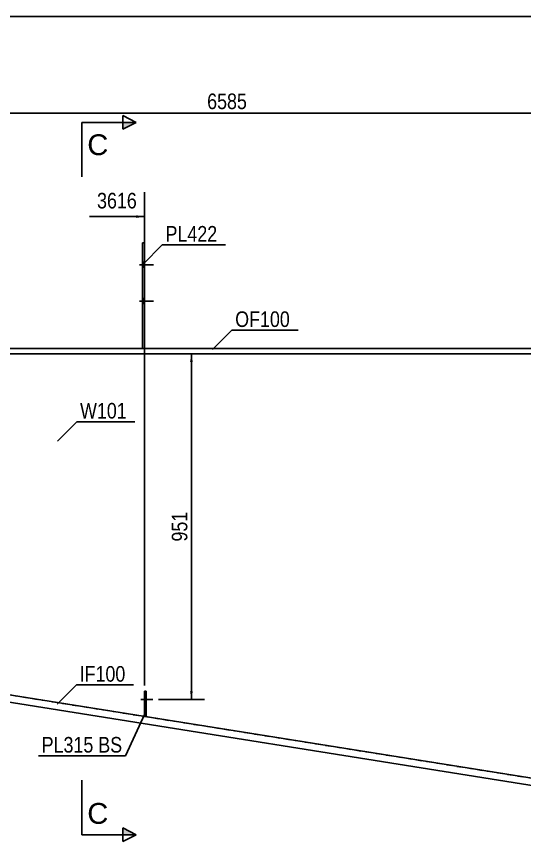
# Model space of a CAD drawing. Header units: millimetres. Extents: x -355 to 48, y -175 to 102.
# Drawn here: x -184.1 to -90.8, y -49.5 to 101.9 of the extents above; entities that cross this region are included whole.
import ezdxf

# ---------------------------------------------------------------- set-up
doc = ezdxf.new("R2010")
doc.units = ezdxf.units.MM
doc.linetypes.add('DXK_LINE_DOT1', pattern=[1.8814, 0.9407, -0.9407])
doc.linetypes.add('DXK_LINE_DOT2', pattern=[3.9198, 1.9599, -1.9599])
doc.styles.add('Arial', font='ARIAL.TTF', dxfattribs={"height": 0.2})
doc.styles.add('Arial Narrow', font='ARIALN.TTF', dxfattribs={"height": 0.2})

# ---------------------------------------------------------------- blocks, each defined once
blk = doc.blocks.new('Unknown-623466783-1210')
at = {"color": 5, "linetype": 'Continuous'}
blk.add_line((48.01, 101.89), (-351.99, 101.89), dxfattribs=at)
blk = doc.blocks.new('Part-623466783-1993 - 1923')
at = {"color": 2, "linetype": 'Continuous'}
blk.add_line((-201.64, 40), (-201.64, -20), dxfattribs=at)
at = {"color": 7, "linetype": 'DXK_LINE_DOT1'}
for p, q in [((-76.16, 40), (-201.64, 40)), ((-76.16, -40), (-76.16, 40)), ((-201.64, -20), (-76.16, -40))]:
    blk.add_line(p, q, dxfattribs=at)
blk = doc.blocks.new('Bolt-623466783-2609 - 1923')
at = {"linetype": 'Continuous'}
for points in [[(-160.58, 55.87), (-160.58, 56.8), (-160.91, 56.8), (-160.91, 55.87)], [(-160.58, 55.87), (-160.58, 56.8), (-160.91, 56.8), (-160.91, 55.87)], [(-160.58, 49.2), (-160.58, 50.13), (-160.91, 50.13), (-160.91, 49.2)], [(-160.58, 49.2), (-160.58, 50.13), (-160.91, 50.13), (-160.91, 49.2)]]:
    blk.add_hatch(color=3, dxfattribs=at).paths.add_polyline_path(points)
at = {"color": 3, "linetype": 'Continuous'}
for p, q in [((-161.45, 56.33), (-158.91, 56.33)), ((-161.45, 56.33), (-158.91, 56.33)), ((-160.91, 56.8), (-160.58, 56.8)), ((-160.91, 56.8), (-160.58, 56.8)), ((-160.91, 55.87), (-160.58, 55.87)), ((-160.91, 55.87), (-160.58, 55.87)), ((-160.91, 50.13), (-160.58, 50.13)), ((-160.91, 50.13), (-160.58, 50.13)), ((-161.45, 49.67), (-158.91, 49.67)), ((-161.45, 49.67), (-158.91, 49.67)), ((-160.91, 49.2), (-160.58, 49.2)), ((-160.91, 49.2), (-160.58, 49.2))]:
    blk.add_line(p, q, dxfattribs=at)
blk = doc.blocks.new('Part-623466783-1966 - 1923')
at = {"color": 2, "linetype": 'Continuous'}
for p, q in [((-191, 41), (23.69, 41)), ((-191, 41), (-191, 40)), ((23.69, 41), (23.69, 40)), ((-191, 40), (23.69, 40))]:
    blk.add_line(p, q, dxfattribs=at)
blk = doc.blocks.new('Part-623466783-2003 - 1923')
at = {"color": 2, "linetype": 'Continuous'}
for p, q in [((-201.64, -20), (-201.85, -21.32)), ((-76.16, -40), (-201.64, -20)), ((-76.37, -41.32), (-201.85, -21.32)), ((-76.16, -40), (-76.37, -41.32))]:
    blk.add_line(p, q, dxfattribs=at)
blk = doc.blocks.new('Part-623466783-2263 - 1923')
at = {"color": 2, "linetype": 'Continuous'}
for p, q in [((-160.58, 60.33), (-160.91, 60.33)), ((-160.91, 60.33), (-160.91, 41)), ((-160.58, 60.33), (-160.58, 41))]:
    blk.add_line(p, q, dxfattribs=at)
at = {"color": 7, "linetype": 'DXK_LINE_DOT1'}
blk.add_line((-160.91, 41), (-160.58, 41), dxfattribs=at)
blk = doc.blocks.new('Part-623466783-2339 - 1923')
at = {"color": 2, "linetype": 'Continuous'}
for p, q in [((-160.58, -26.54), (-160.58, -21.88)), ((-160.25, -21.88), (-160.58, -21.88)), ((-160.25, -26.55), (-160.25, -21.88)), ((-160.54, -26.55), (-160.25, -26.55))]:
    blk.add_line(p, q, dxfattribs=at)
at = {"color": 7, "linetype": 'DXK_LINE_DOT1'}
for p, q in [((-160.58, -25.55), (-160.25, -25.55)), ((-160.58, -26.55), (-160.58, -26.54)), ((-160.58, -26.55), (-160.54, -26.55))]:
    blk.add_line(p, q, dxfattribs=at)
blk = doc.blocks.new('Part-623466783-2361 - 1923')
at = {"color": 7, "linetype": 'DXK_LINE_DOT1'}
for p, q in [((-160.58, -21.88), (-160.58, -26.55)), ((-160.25, -21.88), (-160.58, -21.88)), ((-160.25, -26.55), (-160.25, -21.88)), ((-160.54, -26.55), (-160.25, -26.55))]:
    blk.add_line(p, q, dxfattribs=at)
blk = doc.blocks.new('Bolt-623466783-2613 - 1923')
at = {"linetype": 'Continuous'}
blk.add_hatch(color=3, dxfattribs=at).paths.add_polyline_path([(-160.25, -23.88), (-160.25, -22.95), (-160.58, -22.95), (-160.58, -23.88)])
at = {"color": 3, "linetype": 'Continuous'}
for p, q in [((-161.21, -23.42), (-159.01, -23.42)), ((-160.58, -22.95), (-160.25, -22.95)), ((-160.58, -23.88), (-160.25, -23.88))]:
    blk.add_line(p, q, dxfattribs=at)
blk = doc.blocks.new('Bolt-623466783-2614 - 1923')
at = {"color": 3, "linetype": 'DXK_LINE_DOT2'}
for p, q in [((-161.21, -23.42), (-159.01, -23.42)), ((-160.58, -22.95), (-160.25, -22.95)), ((-160.58, -23.88), (-160.25, -23.88))]:
    blk.add_line(p, q, dxfattribs=at)
blk = doc.blocks.new('StraightDimension-623466783-8086 - 1923')
at = {"linetype": 'Continuous'}
for points in [[(-152.19, 38.5), (-151.94, 40), (-151.69, 38.5)], [(-151.69, -21.92), (-151.94, -23.42), (-152.19, -21.92)]]:
    blk.add_hatch(color=7, dxfattribs=at).paths.add_polyline_path(points)
at = {"color": 7, "linetype": 'Continuous'}
for p, q in [((-145.55, 40), (-154.19, 40)), ((-151.94, -23.42), (-151.94, 40)), ((-157.98, -23.42), (-149.54, -23.42))]:
    blk.add_line(p, q, dxfattribs=at)
at = {"color": 0}
blk.add_wipeout([(-152.09, 11.63), (-156.29, 11.63), (-156.29, 4.95), (-152.09, 4.95)], dxfattribs=at)
at = {"color": 3, "style": 'Arial Narrow'}
blk.add_text('951', height=2.863, rotation=90.0002, dxfattribs=at).set_placement((-152.69, 5.55))
blk = doc.blocks.new('StraightDimension-623466783-3159 - 1923')
at = {"color": 7, "linetype": 'Continuous'}
blk.add_line((-326.82, 84.14), (36.03, 84.14), dxfattribs=at)
at = {"color": 0}
blk.add_wipeout([(-141.14, 84.29), (-141.14, 88.49), (-149.65, 88.49), (-149.65, 84.29)], dxfattribs=at)
at = {"color": 3, "style": 'Arial Narrow'}
blk.add_text('6585', height=2.863, dxfattribs=at).set_placement((-149.05, 84.89))
blk = doc.blocks.new('StraightDimension-623466783-12007 - 1923')
at = {"linetype": 'Continuous'}
blk.add_hatch(color=7, dxfattribs=at).paths.add_polyline_path([(-162.08, 65.42), (-160.58, 65.17), (-162.08, 64.92)])
at = {"color": 7, "linetype": 'Continuous'}
for p, q in [((-160.58, -20.88), (-160.58, 69.67)), ((-170.64, 65.17), (-160.58, 65.17))]:
    blk.add_line(p, q, dxfattribs=at)
at = {"color": 0}
blk.add_wipeout([(-161.35, 66.07), (-161.35, 70.27), (-169.87, 70.27), (-169.87, 66.07)], dxfattribs=at)
at = {"color": 3, "style": 'Arial Narrow'}
blk.add_text('3616', height=2.863, dxfattribs=at).set_placement((-169.27, 66.67))
blk = doc.blocks.new('Mark-623466783-1962 - 1923')
at = {"color": 0}
blk.add_wipeout([(-133.85, 44.92), (-133.85, 47.92), (-143.9, 47.92), (-143.9, 44.92)], dxfattribs=at)
blk.add_wipeout([(-133.85, 44.92), (-133.85, 47.92), (-143.9, 47.92), (-143.9, 44.92)], dxfattribs=at)
at = {"color": 7, "linetype": 'Continuous'}
for p, q in [((-148.04, 40.78), (-144.5, 44.32)), ((-144.5, 44.32), (-132.35, 44.32))]:
    blk.add_line(p, q, dxfattribs=at)
at = {"color": 3, "style": 'Arial Narrow'}
blk.add_text('OF100', height=2.863, dxfattribs=at).set_placement((-143.9, 44.92))
blk = doc.blocks.new('Mark-623466783-1989 - 1923')
at = {"color": 0}
blk.add_wipeout([(-163.8, 28.12), (-163.8, 31.12), (-172.39, 31.12), (-172.39, 28.12)], dxfattribs=at)
blk.add_wipeout([(-163.8, 28.12), (-163.8, 31.12), (-172.39, 31.12), (-172.39, 28.12)], dxfattribs=at)
at = {"color": 7, "linetype": 'Continuous'}
for p, q in [((-176.53, 23.98), (-172.99, 27.52)), ((-172.99, 27.52), (-162.3, 27.52))]:
    blk.add_line(p, q, dxfattribs=at)
at = {"color": 3, "style": 'Arial Narrow'}
blk.add_text('W101', height=2.863, dxfattribs=at).set_placement((-172.39, 28.12))
blk = doc.blocks.new('Mark-623466783-1999 - 1923')
at = {"color": 0}
blk.add_wipeout([(-164.06, -20.16), (-164.06, -17.16), (-172.47, -17.16), (-172.47, -20.16)], dxfattribs=at)
blk.add_wipeout([(-164.06, -20.16), (-164.06, -17.16), (-172.47, -17.16), (-172.47, -20.16)], dxfattribs=at)
at = {"color": 7, "linetype": 'Continuous'}
for p, q in [((-176.61, -24.3), (-173.07, -20.76)), ((-173.07, -20.76), (-162.56, -20.76))]:
    blk.add_line(p, q, dxfattribs=at)
at = {"color": 3, "style": 'Arial Narrow'}
blk.add_text('IF100', height=2.863, dxfattribs=at).set_placement((-172.47, -20.16))
blk = doc.blocks.new('Mark-623466783-2259 - 1923')
at = {"color": 0}
blk.add_wipeout([(-147.19, 60.58), (-147.19, 63.58), (-156.69, 63.58), (-156.69, 60.58)], dxfattribs=at)
blk.add_wipeout([(-147.19, 60.58), (-147.19, 63.58), (-156.69, 63.58), (-156.69, 60.58)], dxfattribs=at)
at = {"color": 7, "linetype": 'Continuous'}
for p, q in [((-160.83, 56.45), (-157.29, 59.98)), ((-157.29, 59.98), (-145.69, 59.98))]:
    blk.add_line(p, q, dxfattribs=at)
at = {"color": 3, "style": 'Arial Narrow'}
blk.add_text('PL422', height=2.863, dxfattribs=at).set_placement((-156.69, 60.58))
blk = doc.blocks.new('SectionMark-623466783-3379 - 1923')
at = {"linetype": 'Continuous'}
for points in [[(-164.56, 81.2), (-164.56, 82.45), (-162.06, 82.45)], [(-164.56, -48.24), (-164.56, -46.99), (-162.06, -48.24)]]:
    blk.add_hatch(color=30, dxfattribs=at).paths.add_polyline_path(points)
at = {"color": 30, "linetype": 'Continuous'}
for p, q in [((-164.56, 81.2), (-164.56, 83.7)), ((-164.56, 83.7), (-162.06, 82.45)), ((-172.06, 82.45), (-172.06, 72.45)), ((-172.06, 82.45), (-162.06, 82.45)), ((-162.06, 82.45), (-164.56, 81.2)), ((-172.06, -48.24), (-172.06, -38.24)), ((-172.06, -48.24), (-162.06, -48.24)), ((-162.06, -48.24), (-164.56, -46.99)), ((-164.56, -46.99), (-164.56, -49.49)), ((-162.06, -48.24), (-164.56, -49.49))]:
    blk.add_line(p, q, dxfattribs=at)
at = {"color": 0, "linetype": 'Continuous'}
for points in [[(-167.21, 76.45), (-167.21, 80.45), (-171.06, 80.45), (-171.06, 76.45)], [(-167.21, -46.24), (-167.21, -42.24), (-171.06, -42.24), (-171.06, -46.24)]]:
    blk.add_wipeout(points, dxfattribs=at)
at = {"color": 96, "linetype": 'Continuous', "style": 'Arial'}
for p in [(-171.06, 76.45), (-171.06, -46.24)]:
    blk.add_text('C', height=3.82, dxfattribs=at).set_placement(p)
blk = doc.blocks.new('MarkSet-623466783-3552 - 1923')
at = {"color": 0}
for points in [[(-169.94, -33.17), (-169.94, -30.17), (-179.44, -30.17), (-179.44, -33.17)], [(-164.65, -33.17), (-164.65, -30.17), (-169.04, -30.17), (-169.04, -33.17)]]:
    blk.add_wipeout(points, dxfattribs=at)
for points in [[(-169.94, -33.17), (-169.94, -30.17), (-179.44, -30.17), (-179.44, -33.17)], [(-164.65, -33.17), (-164.65, -30.17), (-169.04, -30.17), (-169.04, -33.17)]]:
    blk.add_wipeout(points, dxfattribs=at)
at = {"color": 7, "linetype": 'Continuous'}
for p in [(-160.52, -26.04), (-180.04, -33.77)]:
    blk.add_line(p, (-164.05, -33.77), dxfattribs=at)
at = {"color": 3, "style": 'Arial Narrow'}
for s, p in [('PL315', (-179.44, -33.17)), ('BS', (-169.04, -33.17))]:
    blk.add_text(s, height=2.863, dxfattribs=at).set_placement(p)

msp = doc.modelspace()

# ---------------------------------------------------------------- block references
for name in ['Unknown-623466783-1210', 'Part-623466783-2263 - 1923', 'Bolt-623466783-2609 - 1923', 'Part-623466783-1966 - 1923', 'Part-623466783-1993 - 1923', 'Part-623466783-2003 - 1923', 'Part-623466783-2339 - 1923', 'Part-623466783-2361 - 1923', 'Bolt-623466783-2613 - 1923', 'Bolt-623466783-2614 - 1923']:
    msp.add_blockref(name, (0, 0))

# ---------------------------------------------------------------- next in the draw order: block references
msp.add_blockref('StraightDimension-623466783-8086 - 1923', (0, 0))

# ---------------------------------------------------------------- next in the draw order: block references
msp.add_blockref('StraightDimension-623466783-3159 - 1923', (0, 0))

# ---------------------------------------------------------------- next in the draw order: block references
for name in ['StraightDimension-623466783-12007 - 1923', 'Mark-623466783-1962 - 1923']:
    msp.add_blockref(name, (0, 0))

# ---------------------------------------------------------------- next in the draw order: block references
for name in ['Mark-623466783-2259 - 1923', 'Mark-623466783-1989 - 1923', 'Mark-623466783-1999 - 1923']:
    msp.add_blockref(name, (0, 0))

# ---------------------------------------------------------------- next in the draw order: block references
msp.add_blockref('SectionMark-623466783-3379 - 1923', (0, 0))

# ---------------------------------------------------------------- next in the draw order: block references
msp.add_blockref('MarkSet-623466783-3552 - 1923', (0, 0))

doc.saveas('drawing.dxf')
